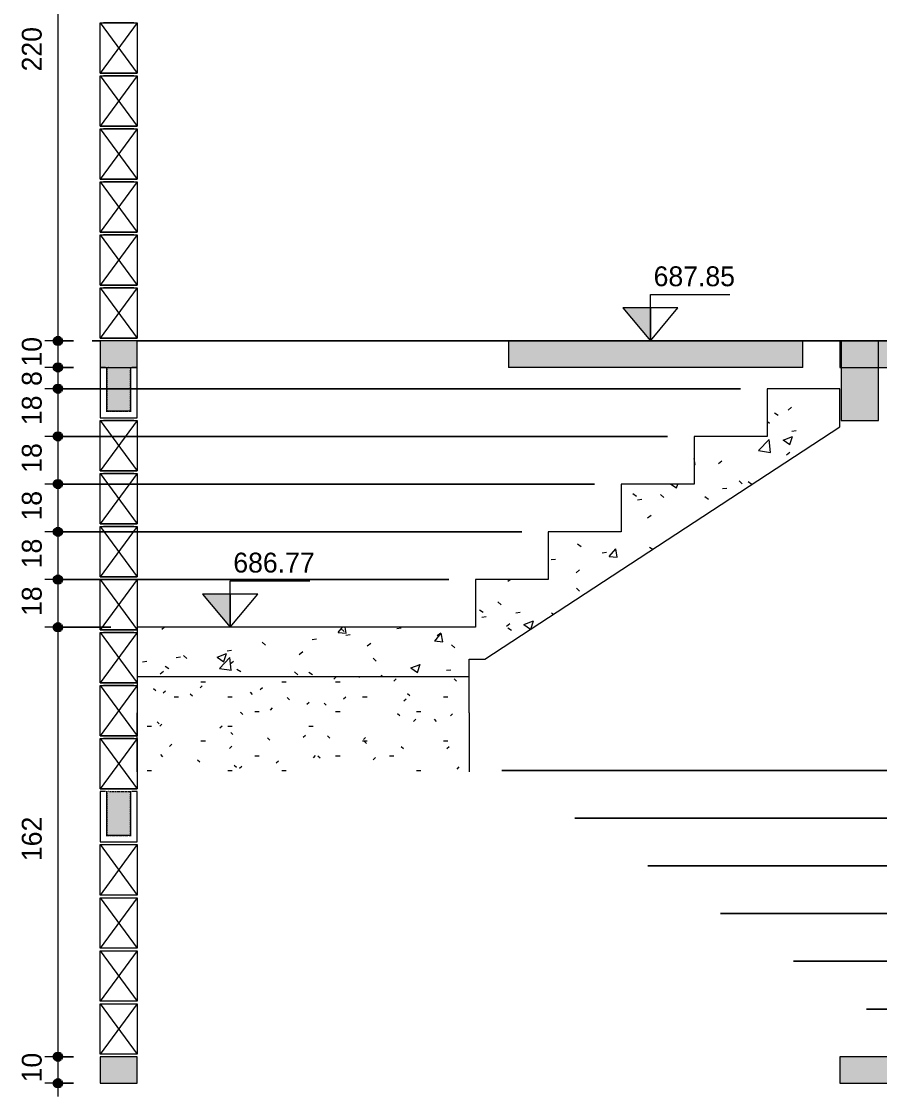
# Model space of a CAD drawing. Header units: centimetres. Extents: x 170 to 15941, y -2277 to 8860.
# Drawn here: x 12231.3 to 12554.9, y 1875 to 2280.5 of the extents above; entities that cross this region are included whole.
import ezdxf

# ---------------------------------------------------------------- set-up
doc = ezdxf.new("R2010")
doc.units = ezdxf.units.CM
doc.linetypes.add('Pontilhada', pattern=[0.6, 0, -0.6])
for name, color, linetype, lineweight, true_color in [('A-ANNO-DIMS-1', 1, 'Continuous', 9, 0xff0000), ('A-FLOR-1', 251, 'Continuous', 9, 0x505050), ('ARQ', 9, 'Continuous', 9, 0xc0c0c0), ('GAR-ARQ-EX-1007-COBB2-R03-LIMPA_dwg-1', 9, 'Continuous', 9, 0xc0c0c0), ('S-BEAM-2', 8, 'Continuous', 9, 0x7f7f7f), ('S-BEAM-3', 7, 'Pontilhada', 9, 0xffffff), ('S-BEAM-4', 9, 'Pontilhada', 9, 0xc0c0c0)]:
    doc.layers.add(name, color=color, linetype=linetype, lineweight=lineweight, true_color=true_color)
for name, color, linetype, lineweight in [('A-ANNO-DIMS-50', 7, 'Continuous', 9), ('A-FLOR', 7, 'Continuous', 9), ('A-FLOR-2', 7, 'Continuous', 20), ('G-ANNO-DIMS', 7, 'Continuous', 9), ('G-ANNO-TEXT', 7, 'Continuous', 9), ('S-BEAM', 7, 'Continuous', 9), ('S-BEAM-1', 7, 'Continuous', 13), ('S-BEAM-6', 7, 'Continuous', 20), ('S-STRS', 7, 'Continuous', 9)]:
    doc.layers.add(name, color=color, linetype=linetype, lineweight=lineweight)
doc.styles.add('Bahnschrift_7', font='', dxfattribs={"height": 7.5})
doc.styles.get('Bahnschrift_7').set_extended_font_data('Bahnschrift')
doc.dimstyles.new('COTA_LINEAR_3', dxfattribs={"dimscale": 30.48, "dimtxt": 8.33133, "dimasz": 0.393701, "dimexe": 0.164042, "dimexo": 0.328084, "dimgap": 0.131234, "dimtad": 1, "dimdec": 0, "dimzin": 0, "dimdsep": 46, "dimtxsty": 'Bahnschrift_7', "dimblk1": 'DOTSMALL', "dimblk2": 'DOTSMALL', "dimsah": 1, "dimcen": 0.09, "dimdle": 0.164042, "dimazin": 0, "dimtfac": 1, "dimtdec": 4, "dimtix": 1, "dimtmove": 0, "dimatfit": 3, "dimfxl": 1, "dimtvp": 1, "dimtolj": 1, "dimtzin": 0, "dimarcsym": 2})
pattern_1 = [(50, (12928.864, 1247.5), (36.4365, -3.1877), [3.81, -41.91]), (355, (12928.864, 1247.5), (-7.0485, 38.2117), [3.048, -33.528]), (100.451, (12931.9, 1247.234), (29.3886, 35.023), [3.238, -35.618]), (46.184, (12928.864, 1257.66), (54.216, -8.4084), [5.715, -62.865]), (96.636, (12933.38, 1256.96), (47.4805, 49.4854), [4.857, -53.427]), (351.184, (12928.864, 1257.66), (47.481, 49.4846), [4.572, -50.292]), (21, (12933.944, 1255.12), (30.32265, -20.4528), [3.81, -41.91]), (326, (12933.944, 1255.12), (12.3607, 36.8379), [3.048, -33.528]), (71.451, (12936.47, 1253.416), (42.6833, 16.3839), [3.238, -35.618]), (37.5, (12928.864, 1247.5), (0.61807, 16.91082), [1.676, -31.445, 1.676, -32.36, -33.655]), (37.5, (12928.864, 1247.5), (0.61807, 16.91082), [-67.158, 1.676, -31.979]), (7.5, (12928.864, 1247.5), (13.36414, 20.03578), [1.676, -17.729, 1.676, -30.683, -12.827]), (7.5, (12928.864, 1247.5), (13.36414, 20.03578), [-51.765, 1.676, -11.151]), (327.5, (12917.536, 1247.5), (27.11816, -1.14606), [1.676, -11.024, 1.676, -37.948, -52.578]), (327.5, (12917.536, 1247.5), (27.11816, -1.14606), [-52.324, 1.676, -50.902]), (317.5, (12912.456, 1247.5), (29.6258, 5.08507), [1.676, -14.834, 1.676, -24.638, -37.338]), (317.5, (12912.456, 1247.5), (29.6258, 5.08507), [-42.824, 1.676, -35.662])]
pattern_2 = [(0, (12928.864, 1797.66), (40.64, 5.564), [1.676, -28.804, 1.676, -28.804, -162.56]), (0, (12928.864, 1797.66), (40.64, 5.564), [-60.96, 1.676, -59.284, 1.676, -28.804, -71.12]), (0, (12928.864, 1797.66), (40.64, 5.564), [-152.4, 1.676, -18.644, 1.676, -49.124]), (136.512, (12944.104, 1800.442), (-29.11921, 16.49292), [1.155, -19.85, 1.155, -19.85, -112.031]), (136.512, (12944.104, 1800.442), (-29.11921, 16.49292), [-42.011, 1.155, -40.856, 1.155, -19.85, -49.013]), (136.512, (12944.104, 1800.442), (-29.11921, 16.49292), [-105.029, 1.155, -12.849, 1.155, -33.854]), (223.488, (12949.184, 1811.571), (-11.52143, -22.05744), [1.155, -19.85, 1.155, -131.881]), (223.488, (12949.184, 1811.571), (-11.52143, -22.05744), [-22.161, -19.85, 1.155, -40.856, -70.019]), (223.488, (12949.184, 1811.571), (-11.52143, -22.05744), [-84.023, 1.155, -19.85, 1.155, -47.858]), (223.488, (12949.184, 1811.571), (-11.52143, -22.05744), [-106.184, -12.849, 1.155, -33.854])]

# ---------------------------------------------------------------- blocks, each defined once
blk = doc.blocks.new('GAR-ARQ-EX-1007-COBB2-R03-LIMPA_dwg-3083485-CORTE B-COB')
at = {"layer": 'ARQ'}
for p, q in [((-577.76, 2160), (-574.76, 2160)), ((-574.76, 2160), (-577.76, 2160)), ((42.24, 2160), (-577.76, 2160)), ((-577.76, 2160), (-574.76, 2160)), ((-560.76, 2160), (-560.26, 2160)), ((-560.26, 2160), (-560.76, 2160)), ((-560.76, 2160), (-560.26, 2160)), ((-560.26, 2160), (-175.26, 2160)), ((-445.26, 2160), (-560.26, 2160)), ((-435.26, 2160), (-560.26, 2160)), ((-555.26, 2160), (-266.26, 2160)), ((-266.26, 2160), (-550.26, 2160)), ((-512.76, 2160), (807.24, 2160)), ((-292.76, 2160), (-512.76, 2160)), ((-495.76, 2160), (-295.76, 2160)), ((-295.76, 2160), (-495.76, 2160)), ((787.24, 2160), (-492.76, 2160)), ((-492.76, 2160), (-292.76, 2160)), ((57.24, 2160), (-477.76, 2160)), ((-477.76, 2160), (-277.76, 2160)), ((-277.76, 2160), (-477.76, 2160)), ((-477.76, 2160), (132.24, 2160)), ((-445.26, 2160), (-295.76, 2160)), ((-435.26, 2160), (-440.26, 2160)), ((-295.76, 2160), (-440.26, 2160)), ((-295.76, 2160), (-435.26, 2160)), ((-295.26, 2160), (-295.26, 2160))]:
    blk.add_line(p, q, dxfattribs=at)
blk = doc.blocks.new('LEONE - BLOCO 14X39X19 - LEONE - BLOCO 14X39X19-554799-CORTE B-COB')
at = {"layer": 'S-BEAM-1'}
for p, q in [((-574.76, 2280), (-560.76, 2261)), ((-560.76, 2280), (-574.76, 2261)), ((-574.76, 2261), (-574.76, 2280)), ((-574.76, 2280), (-560.76, 2280)), ((-562.01, 2280), (-573.51, 2280)), ((-560.76, 2280), (-560.76, 2261)), ((-574.76, 2261), (-560.76, 2261))]:
    blk.add_line(p, q, dxfattribs=at)
blk = doc.blocks.new('LEONE - BLOCO 14X39X19 - LEONE - BLOCO 14X39X19-V73-CORTE B-COB')
at = {"layer": 'S-BEAM-1'}
for p, q in [((-574.76, 2280), (-560.76, 2261)), ((-560.76, 2280), (-574.76, 2261)), ((-574.76, 2261), (-574.76, 2280)), ((-574.76, 2280), (-560.76, 2280)), ((-573.51, 2280), (-562.01, 2280)), ((-560.76, 2280), (-560.76, 2261)), ((-560.76, 2261), (-574.76, 2261))]:
    blk.add_line(p, q, dxfattribs=at)
blk = doc.blocks.new('LEONE - BLOCO 14x09x19 - LEONE - BLOCO 14x09x19-535447-CORTE B-COB')
at = {"layer": 'S-BEAM-1'}
for p, q in [((-574.76, 1911), (-574.76, 1930)), ((-574.76, 1930), (-560.76, 1930)), ((-560.76, 1930), (-574.76, 1911)), ((-574.76, 1930), (-560.76, 1911)), ((-574.76, 1911), (-574.76, 1930)), ((-573.51, 1930), (-562.01, 1930)), ((-560.76, 1930), (-560.76, 1911)), ((-560.76, 1930), (-560.76, 1911)), ((-560.76, 1911), (-574.76, 1911)), ((-562.01, 1911), (-573.51, 1911))]:
    blk.add_line(p, q, dxfattribs=at)
blk = doc.blocks.new('LEONE - BLOCO 14X39X19 - LEONE - BLOCO 14X39X19-V83-CORTE B-COB')
at = {"layer": 'S-BEAM-1'}
for p, q in [((-574.76, 2030), (-560.76, 2011)), ((-560.76, 2030), (-574.76, 2011)), ((-574.76, 2011), (-574.76, 2030)), ((-574.76, 2030), (-560.76, 2030)), ((-562.01, 2030), (-573.51, 2030)), ((-574.76, 2011), (-560.76, 2011))]:
    blk.add_line(p, q, dxfattribs=at)
blk = doc.blocks.new('LEONE - BLOCO 14X39X19 - LEONE - BLOCO 14X39X19-V84-CORTE B-COB')
at = {"layer": 'S-BEAM-1'}
for p, q in [((-574.76, 2030), (-560.76, 2011)), ((-560.76, 2030), (-574.76, 2011)), ((-574.76, 2011), (-574.76, 2030)), ((-574.76, 2030), (-560.76, 2030)), ((-562.01, 2030), (-573.51, 2030)), ((-573.51, 2030), (-562.01, 2030)), ((-560.76, 2025.88), (-560.76, 2011)), ((-574.76, 2011), (-560.76, 2011)), ((-560.76, 2011), (-574.76, 2011))]:
    blk.add_line(p, q, dxfattribs=at)
blk = doc.blocks.new('LEONE - BLOCO CANALETA 14X39X2 - LEONE - BLOCO CANALETA 14X39X19-V66-CORTE B-COB')
at = {"layer": 'S-BEAM'}
for p, q in [((25.24, 2650), (25.24, 2631)), ((27.24, 2650), (25.24, 2650)), ((27.74, 2633.5), (27.74, 2650)), ((36.74, 2650), (36.74, 2633.5)), ((39.24, 2650), (37.24, 2650)), ((39.24, 2631), (39.24, 2650)), ((36.74, 2633.5), (27.74, 2633.5)), ((25.24, 2631), (39.24, 2631))]:
    blk.add_line(p, q, dxfattribs=at)
blk = doc.blocks.new('LEONE - BLOCO CANALETA 14X39X2 - LEONE - BLOCO CANALETA 14X39X19-2679375-CORTE B-COB')
at = {"layer": 'S-BEAM'}
for p, q in [((25.24, 2650), (25.24, 2631)), ((39.24, 2631), (39.24, 2650)), ((25.24, 2631), (39.24, 2631))]:
    blk.add_line(p, q, dxfattribs=at)
blk = doc.blocks.new('LEONE - BARRA GRAUTE CANALETA - LEONE - BARRA GRAUTE CANALETA-384534-CORTE B-COB')
at = {"layer": 'S-BEAM-4'}
blk.add_hatch(color=256, dxfattribs=at).paths.add_polyline_path([(-563.26, 2633.5), (-563.26, 2650), (-572.26, 2650), (-572.26, 2633.5)])
at = {"layer": 'S-BEAM-3'}
for p, q in [((-563.26, 2650), (-572.26, 2650)), ((-572.26, 2650), (-572.26, 2633.5)), ((-563.26, 2633.5), (-563.26, 2650)), ((-572.26, 2633.5), (-563.26, 2633.5))]:
    blk.add_line(p, q, dxfattribs=at)
blk = doc.blocks.new('LEONE - BLOCO 14X39X19 - LEONE - BLOCO 14X39X19-V85-CORTE B-COB')
at = {"layer": 'S-BEAM-1'}
for p, q in [((-574.76, 2070), (-560.76, 2051)), ((-560.76, 2070), (-574.76, 2051)), ((-574.76, 2051), (-574.76, 2070)), ((-574.76, 2070), (-560.76, 2070)), ((-562.01, 2070), (-573.51, 2070)), ((-560.76, 2070), (-560.76, 2052)), ((-574.76, 2051), (-560.76, 2051))]:
    blk.add_line(p, q, dxfattribs=at)
blk = doc.blocks.new('LEONE - BLOCO 14X39X19 - LEONE - BLOCO 14X39X19-V86-CORTE B-COB')
at = {"layer": 'S-BEAM-1'}
for p, q in [((-574.76, 2070), (-560.76, 2051)), ((-560.76, 2070), (-574.76, 2051)), ((-574.76, 2051), (-574.76, 2070)), ((-574.76, 2070), (-560.76, 2070)), ((-562.01, 2070), (-573.51, 2070)), ((-573.51, 2070), (-562.01, 2070)), ((-560.76, 2070), (-560.76, 2052)), ((-574.76, 2051), (-560.76, 2051)), ((-560.76, 2051), (-574.76, 2051))]:
    blk.add_line(p, q, dxfattribs=at)
blk = doc.blocks.new('LEONE - BLOCO 14X39X19 - LEONE - BLOCO 14X39X19-V74-CORTE B-COB')
at = {"layer": 'S-BEAM-1'}
for p, q in [((-174.76, 1930), (-160.76, 1911)), ((-160.76, 1930), (-174.76, 1911)), ((-174.76, 1911), (-174.76, 1930)), ((-174.76, 1930), (-160.76, 1930)), ((-162.01, 1930), (-173.51, 1930)), ((-173.51, 1930), (-162.01, 1930)), ((-160.76, 1930), (-160.76, 1911)), ((-174.76, 1911), (-160.76, 1911)), ((-160.76, 1911), (-174.76, 1911))]:
    blk.add_line(p, q, dxfattribs=at)
blk = doc.blocks.new('LEONE - BLOCO CANALETA 14X39X2 - LEONE - BLOCO CANALETA 14X39X19-V79-CORTE B-COB')
at = {"layer": 'S-BEAM'}
for p, q in [((790.24, 2130), (790.24, 2111)), ((792.24, 2130), (790.24, 2130)), ((804.24, 2130), (802.24, 2130)), ((804.24, 2111), (804.24, 2130)), ((790.24, 2111), (804.24, 2111))]:
    blk.add_line(p, q, dxfattribs=at)
blk = doc.blocks.new('DIMBLOCK474-CORTE B-COB')
at = {"layer": 'A-ANNO-DIMS-50', "lineweight": 35, "true_color": 0xff0000}
h = blk.add_hatch(color=1, dxfattribs=at)
edge = h.paths.add_edge_path()
edge.add_arc((12245.05, 2380), 1.5, 0, 360)
h = blk.add_hatch(color=1, dxfattribs=at)
edge = h.paths.add_edge_path()
edge.add_arc((12245.05, 2160), 1.5, 0, 360)
at = {"layer": 'A-ANNO-DIMS-50', "color": 1, "true_color": 0xff0000}
for p, q in [((12250.96, 2380), (12240.05, 2380)), ((12245.05, 2380), (12245.05, 2160)), ((12245.05, 2380), (12250.96, 2380)), ((12250.96, 2160), (12240.05, 2160)), ((12245.05, 2160), (12250.96, 2160))]:
    blk.add_line(p, q, dxfattribs=at)
at = {"layer": 'A-ANNO-DIMS-50', "color": 1, "lineweight": 35, "true_color": 0xff0000}
for centre in [(12245.05, 2380), (12245.05, 2160)]:
    blk.add_circle(centre, 1.5, dxfattribs=at)
at = {"layer": 'A-ANNO-DIMS-50', "color": 0, "insert": (12231.4, 2261.67), "char_height": 7.5, "width": 19.9952, "attachment_point": 1, "rotation": 90, "line_spacing_factor": 1.009858, "style": 'Bahnschrift_7'}
blk.add_mtext('220', dxfattribs=at)
blk = doc.blocks.new('_DotSmall')
at = {"color": 0, "linetype": 'ByBlock', "const_width": 0.5}
blk.add_lwpolyline([(-0.0625, 0, 1), (0.0625, 0, 1)], format="xyb", close=True, dxfattribs=at)
blk = doc.blocks.new('DIMBLOCK475-CORTE B-COB')
at = {"layer": 'A-ANNO-DIMS-50', "lineweight": 35, "true_color": 0xff0000}
h = blk.add_hatch(color=1, dxfattribs=at)
edge = h.paths.add_edge_path()
edge.add_arc((12245.05, 2160), 1.5, 0, 360)
h = blk.add_hatch(color=1, dxfattribs=at)
edge = h.paths.add_edge_path()
edge.add_arc((12245.05, 2150), 1.5, 0, 360)
at = {"layer": 'A-ANNO-DIMS-50', "color": 1, "true_color": 0xff0000}
for p, q in [((12250.96, 2160), (12240.05, 2160)), ((12245.05, 2160), (12245.05, 2150)), ((12245.05, 2160), (12250.96, 2160)), ((12250.96, 2150), (12240.05, 2150)), ((12245.05, 2150), (12250.96, 2150))]:
    blk.add_line(p, q, dxfattribs=at)
at = {"layer": 'A-ANNO-DIMS-50', "color": 1, "lineweight": 35, "true_color": 0xff0000}
for centre in [(12245.05, 2160), (12245.05, 2150)]:
    blk.add_circle(centre, 1.5, dxfattribs=at)
at = {"layer": 'A-ANNO-DIMS-50', "color": 0, "insert": (12231.4, 2150.33), "char_height": 7.5, "width": 11.2094, "attachment_point": 1, "rotation": 90, "line_spacing_factor": 1.009858, "style": 'Bahnschrift_7'}
blk.add_mtext('10', dxfattribs=at)
blk = doc.blocks.new('DIMBLOCK476-CORTE B-COB')
at = {"layer": 'A-ANNO-DIMS-50', "lineweight": 35, "true_color": 0xff0000}
h = blk.add_hatch(color=1, dxfattribs=at)
edge = h.paths.add_edge_path()
edge.add_arc((12245.05, 2150), 1.5, 0, 360)
h = blk.add_hatch(color=1, dxfattribs=at)
edge = h.paths.add_edge_path()
edge.add_arc((12245.05, 2142), 1.5, 0, 360)
at = {"layer": 'A-ANNO-DIMS-50', "color": 1, "true_color": 0xff0000}
for p, q in [((12250.96, 2150), (12240.05, 2150)), ((12245.05, 2150), (12245.05, 2142)), ((12245.05, 2150), (12250.96, 2150)), ((12502.46, 2142), (12240.05, 2142)), ((12245.05, 2142), (12502.46, 2142))]:
    blk.add_line(p, q, dxfattribs=at)
at = {"layer": 'A-ANNO-DIMS-50', "color": 1, "lineweight": 35, "true_color": 0xff0000}
for centre in [(12245.05, 2150), (12245.05, 2142)]:
    blk.add_circle(centre, 1.5, dxfattribs=at)
at = {"layer": 'A-ANNO-DIMS-50', "color": 0, "insert": (12231.4, 2143.03), "char_height": 7.5, "width": 7.1195, "attachment_point": 1, "rotation": 90, "line_spacing_factor": 1.009858, "style": 'Bahnschrift_7'}
blk.add_mtext('8', dxfattribs=at)
blk = doc.blocks.new('DIMBLOCK477-CORTE B-COB')
at = {"layer": 'A-ANNO-DIMS-50', "lineweight": 35, "true_color": 0xff0000}
h = blk.add_hatch(color=1, dxfattribs=at)
edge = h.paths.add_edge_path()
edge.add_arc((12245.05, 2142), 1.5, 0, 360)
h = blk.add_hatch(color=1, dxfattribs=at)
edge = h.paths.add_edge_path()
edge.add_arc((12245.05, 2124), 1.5, 0, 360)
at = {"layer": 'A-ANNO-DIMS-50', "color": 1, "true_color": 0xff0000}
for p, q in [((12502.46, 2142), (12240.05, 2142)), ((12245.05, 2142), (12245.05, 2124)), ((12245.05, 2142), (12502.46, 2142)), ((12474.96, 2124), (12240.05, 2124)), ((12245.05, 2124), (12474.96, 2124))]:
    blk.add_line(p, q, dxfattribs=at)
at = {"layer": 'A-ANNO-DIMS-50', "color": 1, "lineweight": 35, "true_color": 0xff0000}
for centre in [(12245.05, 2142), (12245.05, 2124)]:
    blk.add_circle(centre, 1.5, dxfattribs=at)
at = {"layer": 'A-ANNO-DIMS-50', "color": 0, "insert": (12231.4, 2128.27), "char_height": 7.5, "width": 11.3609, "attachment_point": 1, "rotation": 90, "line_spacing_factor": 1.009858, "style": 'Bahnschrift_7'}
blk.add_mtext('18', dxfattribs=at)
blk = doc.blocks.new('DIMBLOCK478-CORTE B-COB')
at = {"layer": 'A-ANNO-DIMS-50', "lineweight": 35, "true_color": 0xff0000}
h = blk.add_hatch(color=1, dxfattribs=at)
edge = h.paths.add_edge_path()
edge.add_arc((12245.05, 2124), 1.5, 0, 360)
h = blk.add_hatch(color=1, dxfattribs=at)
edge = h.paths.add_edge_path()
edge.add_arc((12245.05, 2106), 1.5, 0, 360)
at = {"layer": 'A-ANNO-DIMS-50', "color": 1, "true_color": 0xff0000}
for p, q in [((12474.96, 2124), (12240.05, 2124)), ((12245.05, 2124), (12245.05, 2106)), ((12245.05, 2124), (12474.96, 2124)), ((12447.46, 2106), (12240.05, 2106)), ((12245.05, 2106), (12447.46, 2106))]:
    blk.add_line(p, q, dxfattribs=at)
at = {"layer": 'A-ANNO-DIMS-50', "color": 1, "lineweight": 35, "true_color": 0xff0000}
for centre in [(12245.05, 2124), (12245.05, 2106)]:
    blk.add_circle(centre, 1.5, dxfattribs=at)
at = {"layer": 'A-ANNO-DIMS-50', "color": 0, "insert": (12231.4, 2110.27), "char_height": 7.5, "width": 11.3609, "attachment_point": 1, "rotation": 90, "line_spacing_factor": 1.009858, "style": 'Bahnschrift_7'}
blk.add_mtext('18', dxfattribs=at)
blk = doc.blocks.new('DIMBLOCK479-CORTE B-COB')
at = {"layer": 'A-ANNO-DIMS-50', "lineweight": 35, "true_color": 0xff0000}
h = blk.add_hatch(color=1, dxfattribs=at)
edge = h.paths.add_edge_path()
edge.add_arc((12245.05, 2106), 1.5, 0, 360)
h = blk.add_hatch(color=1, dxfattribs=at)
edge = h.paths.add_edge_path()
edge.add_arc((12245.05, 2088), 1.5, 0, 360)
at = {"layer": 'A-ANNO-DIMS-50', "color": 1, "true_color": 0xff0000}
for p, q in [((12447.46, 2106), (12240.05, 2106)), ((12245.05, 2106), (12245.05, 2088)), ((12245.05, 2106), (12447.46, 2106)), ((12419.96, 2088), (12240.05, 2088)), ((12245.05, 2088), (12419.96, 2088))]:
    blk.add_line(p, q, dxfattribs=at)
at = {"layer": 'A-ANNO-DIMS-50', "color": 1, "lineweight": 35, "true_color": 0xff0000}
for centre in [(12245.05, 2106), (12245.05, 2088)]:
    blk.add_circle(centre, 1.5, dxfattribs=at)
at = {"layer": 'A-ANNO-DIMS-50', "color": 0, "insert": (12231.4, 2092.27), "char_height": 7.5, "width": 11.3609, "attachment_point": 1, "rotation": 90, "line_spacing_factor": 1.009858, "style": 'Bahnschrift_7'}
blk.add_mtext('18', dxfattribs=at)
blk = doc.blocks.new('DIMBLOCK480-CORTE B-COB')
at = {"layer": 'A-ANNO-DIMS-50', "lineweight": 35, "true_color": 0xff0000}
h = blk.add_hatch(color=1, dxfattribs=at)
edge = h.paths.add_edge_path()
edge.add_arc((12245.05, 2088), 1.5, 0, 360)
h = blk.add_hatch(color=1, dxfattribs=at)
edge = h.paths.add_edge_path()
edge.add_arc((12245.05, 2070), 1.5, 0, 360)
at = {"layer": 'A-ANNO-DIMS-50', "color": 1, "true_color": 0xff0000}
for p, q in [((12419.96, 2088), (12240.05, 2088)), ((12245.05, 2088), (12245.05, 2070)), ((12245.05, 2088), (12419.96, 2088)), ((12392.46, 2070), (12240.05, 2070)), ((12245.05, 2070), (12392.46, 2070))]:
    blk.add_line(p, q, dxfattribs=at)
at = {"layer": 'A-ANNO-DIMS-50', "color": 1, "lineweight": 35, "true_color": 0xff0000}
for centre in [(12245.05, 2088), (12245.05, 2070)]:
    blk.add_circle(centre, 1.5, dxfattribs=at)
at = {"layer": 'A-ANNO-DIMS-50', "color": 0, "insert": (12231.4, 2074.27), "char_height": 7.5, "width": 11.3609, "attachment_point": 1, "rotation": 90, "line_spacing_factor": 1.009858, "style": 'Bahnschrift_7'}
blk.add_mtext('18', dxfattribs=at)
blk = doc.blocks.new('DIMBLOCK481-CORTE B-COB')
at = {"layer": 'A-ANNO-DIMS-50', "lineweight": 35, "true_color": 0xff0000}
h = blk.add_hatch(color=1, dxfattribs=at)
edge = h.paths.add_edge_path()
edge.add_arc((12245.05, 2070), 1.5, 0, 360)
h = blk.add_hatch(color=1, dxfattribs=at)
edge = h.paths.add_edge_path()
edge.add_arc((12245.05, 2052), 1.5, 0, 360)
at = {"layer": 'A-ANNO-DIMS-50', "color": 1, "true_color": 0xff0000}
for p, q in [((12392.46, 2070), (12240.05, 2070)), ((12245.05, 2070), (12245.05, 2052)), ((12245.05, 2070), (12392.46, 2070)), ((12264.96, 2052), (12240.05, 2052)), ((12245.05, 2052), (12264.96, 2052))]:
    blk.add_line(p, q, dxfattribs=at)
at = {"layer": 'A-ANNO-DIMS-50', "color": 1, "lineweight": 35, "true_color": 0xff0000}
for centre in [(12245.05, 2070), (12245.05, 2052)]:
    blk.add_circle(centre, 1.5, dxfattribs=at)
at = {"layer": 'A-ANNO-DIMS-50', "color": 0, "insert": (12231.4, 2056.27), "char_height": 7.5, "width": 11.3609, "attachment_point": 1, "rotation": 90, "line_spacing_factor": 1.009858, "style": 'Bahnschrift_7'}
blk.add_mtext('18', dxfattribs=at)
blk = doc.blocks.new('DIMBLOCK482-CORTE B-COB')
at = {"layer": 'A-ANNO-DIMS-50', "lineweight": 35, "true_color": 0xff0000}
h = blk.add_hatch(color=1, dxfattribs=at)
edge = h.paths.add_edge_path()
edge.add_arc((12245.05, 2052), 1.5, 0, 360)
h = blk.add_hatch(color=1, dxfattribs=at)
edge = h.paths.add_edge_path()
edge.add_arc((12245.05, 1890), 1.5, 0, 360)
at = {"layer": 'A-ANNO-DIMS-50', "color": 1, "true_color": 0xff0000}
for p, q in [((12264.96, 2052), (12240.05, 2052)), ((12245.05, 2052), (12245.05, 1890)), ((12245.05, 2052), (12264.96, 2052)), ((12250.96, 1890), (12240.05, 1890)), ((12245.05, 1890), (12250.96, 1890))]:
    blk.add_line(p, q, dxfattribs=at)
at = {"layer": 'A-ANNO-DIMS-50', "color": 1, "lineweight": 35, "true_color": 0xff0000}
for centre in [(12245.05, 2052), (12245.05, 1890)]:
    blk.add_circle(centre, 1.5, dxfattribs=at)
at = {"layer": 'A-ANNO-DIMS-50', "color": 0, "insert": (12231.4, 1963.8), "char_height": 7.5, "width": 17.2686, "attachment_point": 1, "rotation": 90, "line_spacing_factor": 1.009858, "style": 'Bahnschrift_7'}
blk.add_mtext('162', dxfattribs=at)
blk = doc.blocks.new('DIMBLOCK483-CORTE B-COB')
at = {"layer": 'A-ANNO-DIMS-50', "lineweight": 35, "true_color": 0xff0000}
h = blk.add_hatch(color=1, dxfattribs=at)
edge = h.paths.add_edge_path()
edge.add_arc((12245.05, 1890), 1.5, 0, 360)
h = blk.add_hatch(color=1, dxfattribs=at)
edge = h.paths.add_edge_path()
edge.add_arc((12245.05, 1880), 1.5, 0, 360)
at = {"layer": 'A-ANNO-DIMS-50', "color": 1, "true_color": 0xff0000}
for p, q in [((12250.96, 1890), (12240.05, 1890)), ((12245.05, 1890), (12245.05, 1875)), ((12245.05, 1890), (12250.96, 1890)), ((12250.96, 1880), (12240.05, 1880)), ((12245.05, 1880), (12250.96, 1880))]:
    blk.add_line(p, q, dxfattribs=at)
at = {"layer": 'A-ANNO-DIMS-50', "color": 1, "lineweight": 35, "true_color": 0xff0000}
for centre in [(12245.05, 1890), (12245.05, 1880)]:
    blk.add_circle(centre, 1.5, dxfattribs=at)
at = {"layer": 'A-ANNO-DIMS-50', "color": 0, "insert": (12231.4, 1880.33), "char_height": 7.5, "width": 11.2094, "attachment_point": 1, "rotation": 90, "line_spacing_factor": 1.009858, "style": 'Bahnschrift_7'}
blk.add_mtext('10', dxfattribs=at)
blk = doc.blocks.new('DIMBLOCK492-CORTE B-COB')
at = {"layer": 'A-ANNO-DIMS-50', "lineweight": 35, "true_color": 0xff0000}
h = blk.add_hatch(color=1, dxfattribs=at)
edge = h.paths.add_edge_path()
edge.add_arc((12592.59, 2130), 1.5, 0, 360)
h = blk.add_hatch(color=1, dxfattribs=at)
edge = h.paths.add_edge_path()
edge.add_arc((12592.59, 1998), 1.5, 0, 360)
at = {"layer": 'A-ANNO-DIMS-50', "color": 1, "true_color": 0xff0000}
for p, q in [((12586.84, 2130), (12597.59, 2130)), ((12592.59, 2130), (12586.84, 2130)), ((12592.59, 2130), (12592.59, 1998)), ((12412.46, 1998), (12597.59, 1998)), ((12592.59, 1998), (12412.46, 1998))]:
    blk.add_line(p, q, dxfattribs=at)
at = {"layer": 'A-ANNO-DIMS-50', "color": 1, "lineweight": 35, "true_color": 0xff0000}
for centre in [(12592.59, 2130), (12592.59, 1998)]:
    blk.add_circle(centre, 1.5, dxfattribs=at)
at = {"layer": 'A-ANNO-DIMS-50', "color": 0, "insert": (12578.94, 2056.74), "char_height": 7.5, "width": 17.4201, "attachment_point": 1, "rotation": 90, "line_spacing_factor": 1.009858, "style": 'Bahnschrift_7'}
blk.add_mtext('132', dxfattribs=at)
blk = doc.blocks.new('DIMBLOCK493-CORTE B-COB')
at = {"layer": 'A-ANNO-DIMS-50', "lineweight": 35, "true_color": 0xff0000}
h = blk.add_hatch(color=1, dxfattribs=at)
edge = h.paths.add_edge_path()
edge.add_arc((12592.59, 1998), 1.5, 0, 360)
h = blk.add_hatch(color=1, dxfattribs=at)
edge = h.paths.add_edge_path()
edge.add_arc((12592.59, 1980), 1.5, 0, 360)
at = {"layer": 'A-ANNO-DIMS-50', "color": 1, "true_color": 0xff0000}
for p, q in [((12412.46, 1998), (12597.59, 1998)), ((12592.59, 1998), (12412.46, 1998)), ((12592.59, 1998), (12592.59, 1980)), ((12439.96, 1980), (12597.59, 1980)), ((12592.59, 1980), (12439.96, 1980))]:
    blk.add_line(p, q, dxfattribs=at)
at = {"layer": 'A-ANNO-DIMS-50', "color": 1, "lineweight": 35, "true_color": 0xff0000}
for centre in [(12592.59, 1998), (12592.59, 1980)]:
    blk.add_circle(centre, 1.5, dxfattribs=at)
at = {"layer": 'A-ANNO-DIMS-50', "color": 0, "insert": (12578.94, 1984.27), "char_height": 7.5, "width": 11.3609, "attachment_point": 1, "rotation": 90, "line_spacing_factor": 1.009858, "style": 'Bahnschrift_7'}
blk.add_mtext('18', dxfattribs=at)
blk = doc.blocks.new('DIMBLOCK494-CORTE B-COB')
at = {"layer": 'A-ANNO-DIMS-50', "lineweight": 35, "true_color": 0xff0000}
h = blk.add_hatch(color=1, dxfattribs=at)
edge = h.paths.add_edge_path()
edge.add_arc((12592.59, 1980), 1.5, 0, 360)
h = blk.add_hatch(color=1, dxfattribs=at)
edge = h.paths.add_edge_path()
edge.add_arc((12592.59, 1962), 1.5, 0, 360)
at = {"layer": 'A-ANNO-DIMS-50', "color": 1, "true_color": 0xff0000}
for p, q in [((12439.96, 1980), (12597.59, 1980)), ((12592.59, 1980), (12439.96, 1980)), ((12592.59, 1980), (12592.59, 1962)), ((12467.46, 1962), (12597.59, 1962)), ((12592.59, 1962), (12467.46, 1962))]:
    blk.add_line(p, q, dxfattribs=at)
at = {"layer": 'A-ANNO-DIMS-50', "color": 1, "lineweight": 35, "true_color": 0xff0000}
for centre in [(12592.59, 1980), (12592.59, 1962)]:
    blk.add_circle(centre, 1.5, dxfattribs=at)
at = {"layer": 'A-ANNO-DIMS-50', "color": 0, "insert": (12578.94, 1966.27), "char_height": 7.5, "width": 11.3609, "attachment_point": 1, "rotation": 90, "line_spacing_factor": 1.009858, "style": 'Bahnschrift_7'}
blk.add_mtext('18', dxfattribs=at)
blk = doc.blocks.new('DIMBLOCK495-CORTE B-COB')
at = {"layer": 'A-ANNO-DIMS-50', "lineweight": 35, "true_color": 0xff0000}
h = blk.add_hatch(color=1, dxfattribs=at)
edge = h.paths.add_edge_path()
edge.add_arc((12592.59, 1962), 1.5, 0, 360)
h = blk.add_hatch(color=1, dxfattribs=at)
edge = h.paths.add_edge_path()
edge.add_arc((12592.59, 1944), 1.5, 0, 360)
at = {"layer": 'A-ANNO-DIMS-50', "color": 1, "true_color": 0xff0000}
for p, q in [((12467.46, 1962), (12597.59, 1962)), ((12592.59, 1962), (12467.46, 1962)), ((12592.59, 1962), (12592.59, 1944)), ((12494.96, 1944), (12597.59, 1944)), ((12592.59, 1944), (12494.96, 1944))]:
    blk.add_line(p, q, dxfattribs=at)
at = {"layer": 'A-ANNO-DIMS-50', "color": 1, "lineweight": 35, "true_color": 0xff0000}
for centre in [(12592.59, 1962), (12592.59, 1944)]:
    blk.add_circle(centre, 1.5, dxfattribs=at)
at = {"layer": 'A-ANNO-DIMS-50', "color": 0, "insert": (12578.94, 1948.27), "char_height": 7.5, "width": 11.3609, "attachment_point": 1, "rotation": 90, "line_spacing_factor": 1.009858, "style": 'Bahnschrift_7'}
blk.add_mtext('18', dxfattribs=at)
blk = doc.blocks.new('DIMBLOCK496-CORTE B-COB')
at = {"layer": 'A-ANNO-DIMS-50', "lineweight": 35, "true_color": 0xff0000}
h = blk.add_hatch(color=1, dxfattribs=at)
edge = h.paths.add_edge_path()
edge.add_arc((12592.59, 1944), 1.5, 0, 360)
h = blk.add_hatch(color=1, dxfattribs=at)
edge = h.paths.add_edge_path()
edge.add_arc((12592.59, 1926), 1.5, 0, 360)
at = {"layer": 'A-ANNO-DIMS-50', "color": 1, "true_color": 0xff0000}
for p, q in [((12494.96, 1944), (12597.59, 1944)), ((12592.59, 1944), (12494.96, 1944)), ((12592.59, 1944), (12592.59, 1926)), ((12522.46, 1926), (12597.59, 1926)), ((12592.59, 1926), (12522.46, 1926))]:
    blk.add_line(p, q, dxfattribs=at)
at = {"layer": 'A-ANNO-DIMS-50', "color": 1, "lineweight": 35, "true_color": 0xff0000}
for centre in [(12592.59, 1944), (12592.59, 1926)]:
    blk.add_circle(centre, 1.5, dxfattribs=at)
at = {"layer": 'A-ANNO-DIMS-50', "color": 0, "insert": (12578.94, 1930.27), "char_height": 7.5, "width": 11.3609, "attachment_point": 1, "rotation": 90, "line_spacing_factor": 1.009858, "style": 'Bahnschrift_7'}
blk.add_mtext('18', dxfattribs=at)
blk = doc.blocks.new('DIMBLOCK497-CORTE B-COB')
at = {"layer": 'A-ANNO-DIMS-50', "lineweight": 35, "true_color": 0xff0000}
h = blk.add_hatch(color=1, dxfattribs=at)
edge = h.paths.add_edge_path()
edge.add_arc((12592.59, 1926), 1.5, 0, 360)
h = blk.add_hatch(color=1, dxfattribs=at)
edge = h.paths.add_edge_path()
edge.add_arc((12592.59, 1908), 1.5, 0, 360)
at = {"layer": 'A-ANNO-DIMS-50', "color": 1, "true_color": 0xff0000}
for p, q in [((12522.46, 1926), (12597.59, 1926)), ((12592.59, 1926), (12522.46, 1926)), ((12592.59, 1926), (12592.59, 1908)), ((12549.96, 1908), (12597.59, 1908)), ((12592.59, 1908), (12549.96, 1908))]:
    blk.add_line(p, q, dxfattribs=at)
at = {"layer": 'A-ANNO-DIMS-50', "color": 1, "lineweight": 35, "true_color": 0xff0000}
for centre in [(12592.59, 1926), (12592.59, 1908)]:
    blk.add_circle(centre, 1.5, dxfattribs=at)
at = {"layer": 'A-ANNO-DIMS-50', "color": 0, "insert": (12578.94, 1912.27), "char_height": 7.5, "width": 11.3609, "attachment_point": 1, "rotation": 90, "line_spacing_factor": 1.009858, "style": 'Bahnschrift_7'}
blk.add_mtext('18', dxfattribs=at)
blk = doc.blocks.new('DIMBLOCK498-CORTE B-COB')
at = {"layer": 'A-ANNO-DIMS-50', "lineweight": 35, "true_color": 0xff0000}
h = blk.add_hatch(color=1, dxfattribs=at)
edge = h.paths.add_edge_path()
edge.add_arc((12592.59, 1908), 1.5, 0, 360)
h = blk.add_hatch(color=1, dxfattribs=at)
edge = h.paths.add_edge_path()
edge.add_arc((12592.59, 1890), 1.5, 0, 360)
at = {"layer": 'A-ANNO-DIMS-50', "color": 1, "true_color": 0xff0000}
for p, q in [((12549.96, 1908), (12597.59, 1908)), ((12592.59, 1908), (12549.96, 1908)), ((12592.59, 1908), (12592.59, 1885)), ((12584.71, 1890), (12597.59, 1890)), ((12592.59, 1890), (12584.71, 1890))]:
    blk.add_line(p, q, dxfattribs=at)
at = {"layer": 'A-ANNO-DIMS-50', "color": 1, "lineweight": 35, "true_color": 0xff0000}
for centre in [(12592.59, 1908), (12592.59, 1890)]:
    blk.add_circle(centre, 1.5, dxfattribs=at)
at = {"layer": 'A-ANNO-DIMS-50', "color": 0, "insert": (12578.94, 1894.27), "char_height": 7.5, "width": 11.3609, "attachment_point": 1, "rotation": 90, "line_spacing_factor": 1.009858, "style": 'Bahnschrift_7'}
blk.add_mtext('18', dxfattribs=at)
blk = doc.blocks.new('Elevações de ponto - Cabeça de nível - corte-3478671-CORTE B-COB')
at = {"layer": 'G-ANNO-DIMS'}
blk.add_hatch(color=256, dxfattribs=at).paths.add_polyline_path([(-462.56, 2672.5), (-462.56, 2660), (-472.95, 2672.5)])
for p, q in [((-462.56, 2677.5), (-432.56, 2677.5)), ((-462.56, 2672.5), (-462.56, 2677.5)), ((-472.95, 2672.5), (-462.56, 2660)), ((-462.56, 2672.5), (-472.95, 2672.5)), ((-472.95, 2672.5), (-462.56, 2660)), ((-462.56, 2672.5), (-462.56, 2660)), ((-462.56, 2660), (-452.17, 2672.5)), ((-452.17, 2672.5), (-462.56, 2672.5)), ((-462.56, 2660), (-462.56, 2672.5))]:
    blk.add_line(p, q, dxfattribs=at)

msp = doc.modelspace()

# ---------------------------------------------------------------- hatches: boundary and pattern name
at = {"layer": 'A-FLOR-1'}
h = msp.add_hatch(color=256, dxfattribs=at)
h.paths.add_polyline_path([(12263.46, 2150), (12274.96, 2150), (12274.96, 2160), (12260.96, 2160), (12260.96, 2150)])
h.paths.add_polyline_path([(13639.96, 2150), (13639.96, 2160), (12860.96, 2160), (12860.96, 2150), (12951.65, 2150)])
h.paths.add_polyline_path([(12539.96, 2150), (12674.96, 2150), (12674.96, 2160), (12539.96, 2160)])
msp.add_hatch(color=256, dxfattribs=at).paths.add_polyline_path([(12457.46, 2150), (12525.96, 2150), (12525.96, 2160), (12414.96, 2160), (12414.96, 2150)])
h = msp.add_hatch(color=256, dxfattribs=at)
h.paths.add_polyline_path([(12674.96, 1880), (12674.96, 1890), (12539.96, 1890), (12539.96, 1880)])
h.paths.add_polyline_path([(12274.96, 1880), (12274.96, 1890), (12260.96, 1890), (12260.96, 1880), (12272.46, 1880)])
h.paths.add_polyline_path([(13125.96, 1880), (13639.96, 1880), (13639.96, 1890), (13125.96, 1890)])
h.paths.add_polyline_path([(13059.96, 1880), (13059.96, 1890), (12860.96, 1890), (12860.96, 1880), (12951.65, 1880)])
at = {"layer": 'S-BEAM-2'}
msp.add_hatch(color=256, dxfattribs=at).paths.add_polyline_path([(12540.46, 2130), (12554.46, 2130), (12554.46, 2150), (12540.46, 2150), (12540.46, 2142)])
at = {"layer": 'S-STRS'}
h = msp.add_hatch(dxfattribs=at)
h.set_pattern_fill('FP_5', color=256, style=0, pattern_type=2)
h.set_pattern_definition(pattern_1)
h.paths.add_polyline_path([(12406.04, 2040), (12539.96, 2127.66), (12539.96, 2142), (12512.46, 2142), (12512.46, 2124), (12484.96, 2124), (12484.96, 2106), (12457.46, 2106), (12457.46, 2088), (12429.96, 2088), (12429.96, 2070), (12402.46, 2070), (12402.46, 2040)])
h = msp.add_hatch(dxfattribs=at)
h.set_pattern_fill('FP_5', color=256, style=0, pattern_type=2)
h.set_pattern_definition(pattern_1)
h.paths.add_polyline_path([(12274.96, 2033.37), (12400.13, 2033.37), (12400.13, 2040), (12402.46, 2040), (12402.46, 2052), (12274.96, 2052), (12274.96, 2040)])
h = msp.add_hatch(dxfattribs=at)
h.set_pattern_fill('FP_6', color=256, style=0, pattern_type=2)
h.set_pattern_definition(pattern_2)
h.paths.add_polyline_path([(12400.13, 2019.66), (12400.13, 2033.37), (12274.96, 2033.37), (12274.96, 2019.66)])
h = msp.add_hatch(dxfattribs=at)
h.set_pattern_fill('FP_6', color=256, style=0, pattern_type=2)
h.set_pattern_definition(pattern_2)
edge = h.paths.add_edge_path()
edge.add_line((12400.13, 1997.42), (12400.13, 2019.66))
edge.add_line((12400.13, 2019.66), (12274.96, 2019.66))
edge.add_line((12274.96, 2019.66), (12274.96, 2001.66))
edge.add_line((12274.96, 2001.66), (12274.96, 1997.42))

# ---------------------------------------------------------------- linework, layer by layer
at = {"layer": 'A-FLOR'}
for p, q in [((12414.96, 2160), (12414.96, 2150)), ((12414.96, 2160), (12525.96, 2160)), ((12525.96, 2150), (12525.96, 2160)), ((12525.96, 2150), (12414.96, 2150))]:
    msp.add_line(p, q, dxfattribs=at)
at = {"layer": 'A-FLOR-2'}
for p, q in [((12274.96, 2160), (12260.96, 2160)), ((12260.96, 2160), (12260.96, 2150)), ((12274.96, 2150), (12274.96, 2160)), ((12674.96, 2160), (12539.96, 2160)), ((12539.96, 2160), (12539.96, 2150)), ((12260.96, 2150), (12274.96, 2150)), ((12539.96, 2150), (12674.96, 2150)), ((12274.96, 1890), (12260.96, 1890)), ((12260.96, 1890), (12260.96, 1880)), ((12274.96, 1880), (12274.96, 1890)), ((12674.96, 1890), (12539.96, 1890)), ((12539.96, 1890), (12539.96, 1880)), ((12260.96, 1880), (12274.96, 1880)), ((12539.96, 1880), (12674.96, 1880))]:
    msp.add_line(p, q, dxfattribs=at)
at = {"layer": 'S-BEAM-6'}
for p, q in [((12554.46, 2160), (12540.46, 2160)), ((12540.46, 2160), (12540.46, 2130)), ((12554.46, 2130), (12554.46, 2160)), ((12540.46, 2130), (12554.46, 2130))]:
    msp.add_line(p, q, dxfattribs=at)
at = {"layer": 'S-STRS'}
for p, q in [((12539.96, 2142), (12512.46, 2142)), ((12512.46, 2142), (12512.46, 2124)), ((12539.96, 2127.66), (12539.96, 2142)), ((12406.04, 2040), (12539.96, 2127.66)), ((12512.46, 2124), (12484.96, 2124)), ((12484.96, 2124), (12484.96, 2106)), ((12484.96, 2106), (12457.46, 2106)), ((12457.46, 2106), (12457.46, 2088)), ((12457.46, 2088), (12429.96, 2088)), ((12429.96, 2088), (12429.96, 2070)), ((12429.96, 2070), (12402.46, 2070)), ((12402.46, 2070), (12402.46, 2052)), ((12402.46, 2052), (12274.96, 2052)), ((12274.96, 2052), (12274.96, 2033.37)), ((12400.13, 2033.37), (12400.13, 2040)), ((12400.13, 2040), (12402.46, 2040)), ((12402.46, 2040), (12406.04, 2040)), ((12274.96, 2033.37), (12400.13, 2033.37)), ((12274.96, 2033.37), (12274.96, 2019.66)), ((12400.13, 2019.66), (12400.13, 2033.37)), ((12274.96, 2001.66), (12274.96, 2019.66)), ((12400.13, 2019.66), (12400.13, 2001.66)), ((12274.96, 1997.42), (12274.96, 2001.66)), ((12400.13, 2001.66), (12400.13, 1997.42))]:
    msp.add_line(p, q, dxfattribs=at)

# ---------------------------------------------------------------- block references
at = {"layer": 'G-ANNO-DIMS'}
for p in [(12931.06, -500), (12772.54, -608)]:
    msp.add_blockref('Elevações de ponto - Cabeça de nível - corte-3478671-CORTE B-COB', p, dxfattribs=at)
at = {"layer": 'GAR-ARQ-EX-1007-COBB2-R03-LIMPA_dwg-1'}
msp.add_blockref('GAR-ARQ-EX-1007-COBB2-R03-LIMPA_dwg-3083485-CORTE B-COB', (12835.72, 0), dxfattribs=at)
at = {"layer": 'S-BEAM'}
for name, p in [('LEONE - BLOCO 14X39X19 - LEONE - BLOCO 14X39X19-554799-CORTE B-COB', (12835.72, 0)), ('LEONE - BLOCO 14X39X19 - LEONE - BLOCO 14X39X19-554799-CORTE B-COB', (12835.72, -20)), ('LEONE - BLOCO 14X39X19 - LEONE - BLOCO 14X39X19-V74-CORTE B-COB', (12435.72, 330)), ('LEONE - BLOCO 14X39X19 - LEONE - BLOCO 14X39X19-554799-CORTE B-COB', (12835.72, -40)), ('LEONE - BLOCO 14X39X19 - LEONE - BLOCO 14X39X19-554799-CORTE B-COB', (12835.72, -60)), ('LEONE - BLOCO 14X39X19 - LEONE - BLOCO 14X39X19-V74-CORTE B-COB', (12435.72, 290)), ('LEONE - BLOCO 14X39X19 - LEONE - BLOCO 14X39X19-554799-CORTE B-COB', (12835.72, -80)), ('LEONE - BLOCO 14X39X19 - LEONE - BLOCO 14X39X19-554799-CORTE B-COB', (12835.72, -100)), ('LEONE - BLOCO 14X39X19 - LEONE - BLOCO 14X39X19-V74-CORTE B-COB', (12435.72, 250)), ('LEONE - BLOCO CANALETA 14X39X2 - LEONE - BLOCO CANALETA 14X39X19-V66-CORTE B-COB', (12235.72, -500)), ('LEONE - BLOCO CANALETA 14X39X2 - LEONE - BLOCO CANALETA 14X39X19-2679375-CORTE B-COB', (12235.72, -500)), ('LEONE - BLOCO CANALETA 14X39X2 - LEONE - BLOCO CANALETA 14X39X19-2679375-CORTE B-COB', (12235.72, -500)), ('LEONE - BLOCO 14X39X19 - LEONE - BLOCO 14X39X19-554799-CORTE B-COB', (12835.72, -150)), ('LEONE - BLOCO 14X39X19 - LEONE - BLOCO 14X39X19-554799-CORTE B-COB', (12835.72, -170)), ('LEONE - BLOCO 14X39X19 - LEONE - BLOCO 14X39X19-V74-CORTE B-COB', (12435.72, 180)), ('LEONE - BLOCO 14X39X19 - LEONE - BLOCO 14X39X19-554799-CORTE B-COB', (12835.72, -190)), ('LEONE - BLOCO 14X39X19 - LEONE - BLOCO 14X39X19-V85-CORTE B-COB', (12835.72, 0)), ('LEONE - BLOCO 14X39X19 - LEONE - BLOCO 14X39X19-V86-CORTE B-COB', (12835.72, 0)), ('LEONE - BLOCO 14X39X19 - LEONE - BLOCO 14X39X19-V83-CORTE B-COB', (12835.72, 20)), ('LEONE - BLOCO 14X39X19 - LEONE - BLOCO 14X39X19-V83-CORTE B-COB', (12835.72, 0)), ('LEONE - BLOCO 14X39X19 - LEONE - BLOCO 14X39X19-V84-CORTE B-COB', (12835.72, 0)), ('LEONE - BLOCO 14X39X19 - LEONE - BLOCO 14X39X19-554799-CORTE B-COB', (12835.72, -270)), ('LEONE - BLOCO CANALETA 14X39X2 - LEONE - BLOCO CANALETA 14X39X19-V79-CORTE B-COB', (11470.72, -140)), ('LEONE - BLOCO CANALETA 14X39X2 - LEONE - BLOCO CANALETA 14X39X19-V79-CORTE B-COB', (11470.72, -140)), ('LEONE - BLOCO CANALETA 14X39X2 - LEONE - BLOCO CANALETA 14X39X19-V66-CORTE B-COB', (12235.72, -660))]:
    msp.add_blockref(name, p, dxfattribs=at)
at = {"layer": 'S-BEAM-1'}
for name, p in [('LEONE - BLOCO 14X39X19 - LEONE - BLOCO 14X39X19-V73-CORTE B-COB', (12835.72, 0)), ('LEONE - BLOCO 14X39X19 - LEONE - BLOCO 14X39X19-V73-CORTE B-COB', (12835.72, -20)), ('LEONE - BLOCO 14X39X19 - LEONE - BLOCO 14X39X19-V73-CORTE B-COB', (12835.72, -40)), ('LEONE - BLOCO 14X39X19 - LEONE - BLOCO 14X39X19-V73-CORTE B-COB', (12835.72, -60)), ('LEONE - BLOCO 14X39X19 - LEONE - BLOCO 14X39X19-V73-CORTE B-COB', (12835.72, -80)), ('LEONE - BLOCO 14X39X19 - LEONE - BLOCO 14X39X19-V73-CORTE B-COB', (12835.72, -100)), ('LEONE - BLOCO 14X39X19 - LEONE - BLOCO 14X39X19-V73-CORTE B-COB', (12835.72, -150)), ('LEONE - BLOCO 14X39X19 - LEONE - BLOCO 14X39X19-V73-CORTE B-COB', (12835.72, -170)), ('LEONE - BLOCO 14X39X19 - LEONE - BLOCO 14X39X19-V73-CORTE B-COB', (12835.72, -190)), ('LEONE - BLOCO 14X39X19 - LEONE - BLOCO 14X39X19-V73-CORTE B-COB', (12835.72, -210)), ('LEONE - BLOCO 14X39X19 - LEONE - BLOCO 14X39X19-V73-CORTE B-COB', (12835.72, -230)), ('LEONE - BLOCO 14X39X19 - LEONE - BLOCO 14X39X19-V73-CORTE B-COB', (12835.72, -250)), ('LEONE - BLOCO 14X39X19 - LEONE - BLOCO 14X39X19-V73-CORTE B-COB', (12835.72, -270)), ('LEONE - BLOCO 14x09x19 - LEONE - BLOCO 14x09x19-535447-CORTE B-COB', (12835.72, 40)), ('LEONE - BLOCO 14x09x19 - LEONE - BLOCO 14x09x19-535447-CORTE B-COB', (12835.72, 20)), ('LEONE - BLOCO 14x09x19 - LEONE - BLOCO 14x09x19-535447-CORTE B-COB', (12835.72, 0)), ('LEONE - BLOCO 14x09x19 - LEONE - BLOCO 14x09x19-535447-CORTE B-COB', (12835.72, -20))]:
    msp.add_blockref(name, p, dxfattribs=at)
at = {"layer": 'S-BEAM-3'}
for p in [(12835.72, -500), (12835.72, -660)]:
    msp.add_blockref('LEONE - BARRA GRAUTE CANALETA - LEONE - BARRA GRAUTE CANALETA-384534-CORTE B-COB', p, dxfattribs=at)

# ---------------------------------------------------------------- texts
at = {"layer": 'G-ANNO-DIMS', "char_height": 7.5, "attachment_point": 1, "line_spacing_factor": 1.009858, "style": 'Bahnschrift_7'}
for s, insert, width in [('21.60', (12475.39, 2187.11), 26.9926), ('20.52', (12313.17, 2080.73), 29.5919)]:
    msp.add_mtext(s, dxfattribs=dict(at, insert=insert, width=width))

# ---------------------------------------------------------------- dimensions: what is measured, and where the dimension line sits
at = {"layer": 'A-ANNO-DIMS-1'}
for base, p1, p2, override, picture, middle in [((12245.05, 2160), (12260.96, 2380), (12260.96, 2160), {"dimpost": '<>', "dimfxl": 220}, 'DIMBLOCK474-CORTE B-COB', (12237.21, 2270)), ((12245.05, 2150), (12260.96, 2160), (12260.96, 2150), {"dimpost": '<>', "dimfxl": 10}, 'DIMBLOCK475-CORTE B-COB', (12237.21, 2155)), ((12245.05, 2142), (12260.96, 2150), (12512.46, 2142), {"dimpost": '<>', "dimfxl": 251.627205}, 'DIMBLOCK476-CORTE B-COB', (12237.22, 2146)), ((12245.05, 2124), (12512.46, 2142), (12484.96, 2124), {"dimpost": '<>', "dimfxl": 32.867157}, 'DIMBLOCK477-CORTE B-COB', (12237.22, 2133)), ((12592.59, 1998), (12576.84, 2130), (12402.46, 1998), {"dimpost": '<>', "dimfxl": 218.702897}, 'DIMBLOCK492-CORTE B-COB', (12584.76, 2064)), ((12245.05, 2106), (12484.96, 2124), (12457.46, 2106), {"dimpost": '<>', "dimfxl": 32.867157}, 'DIMBLOCK478-CORTE B-COB', (12237.22, 2115)), ((12245.05, 2088), (12457.46, 2106), (12429.96, 2088), {"dimpost": '<>', "dimfxl": 32.867157}, 'DIMBLOCK479-CORTE B-COB', (12237.22, 2097)), ((12245.05, 2070), (12429.96, 2088), (12402.46, 2070), {"dimpost": '<>', "dimfxl": 32.867157}, 'DIMBLOCK480-CORTE B-COB', (12237.22, 2079)), ((12245.05, 2052), (12402.46, 2070), (12274.96, 2052), {"dimpost": '<>', "dimfxl": 128.76432}, 'DIMBLOCK481-CORTE B-COB', (12237.22, 2061)), ((12245.05, 1890), (12274.96, 2052), (12260.96, 1890), {"dimpost": '<>', "dimfxl": 162.603813}, 'DIMBLOCK482-CORTE B-COB', (12237.22, 1971)), ((12592.59, 1980), (12402.46, 1998), (12429.96, 1980), {"dimpost": '<>', "dimfxl": 32.867157}, 'DIMBLOCK493-CORTE B-COB', (12584.76, 1989)), ((12592.59, 1962), (12429.96, 1980), (12457.46, 1962), {"dimpost": '<>', "dimfxl": 32.867157}, 'DIMBLOCK494-CORTE B-COB', (12584.76, 1971)), ((12592.59, 1944), (12457.46, 1962), (12484.96, 1944), {"dimpost": '<>', "dimfxl": 32.867157}, 'DIMBLOCK495-CORTE B-COB', (12584.76, 1953)), ((12592.59, 1926), (12484.96, 1944), (12512.46, 1926), {"dimpost": '<>', "dimfxl": 32.867157}, 'DIMBLOCK496-CORTE B-COB', (12584.76, 1935)), ((12592.59, 1908), (12512.46, 1926), (12539.96, 1908), {"dimpost": '<>', "dimfxl": 32.867157}, 'DIMBLOCK497-CORTE B-COB', (12584.76, 1917)), ((12592.59, 1890), (12539.96, 1908), (12594.71, 1890), {"dimpost": '<>', "dimfxl": 57.62946}, 'DIMBLOCK498-CORTE B-COB', (12584.76, 1899)), ((12245.05, 1880), (12260.96, 1890), (12260.96, 1880), {"dimpost": '<>', "dimfxl": 10}, 'DIMBLOCK483-CORTE B-COB', (12237.21, 1885))]:
    dim = msp.add_linear_dim(base=base, p1=p1, p2=p2, angle=90, dimstyle='COTA_LINEAR_3', override=override, dxfattribs=at)
    dim.commit()
    dim.dimension.update_dxf_attribs({"geometry": picture, "text_midpoint": middle})

# ---------------------------------------------------------------- next in the draw order: texts
at = {"layer": 'G-ANNO-TEXT', "char_height": 7.5, "attachment_point": 1, "style": 'Bahnschrift_7', "bg_fill": 3, "box_fill_scale": 1.25, "bg_fill_color": 9, "bg_fill_true_color": 13158600, "bg_fill_transparency": 0}
for s, insert, width in [('687.85', (12469.7, 2188.14), 36.8776), ('686.77', (12311.18, 2080.14), 35.6751)]:
    msp.add_mtext(s, dxfattribs=dict(at, insert=insert, width=width))

doc.saveas('drawing.dxf')
